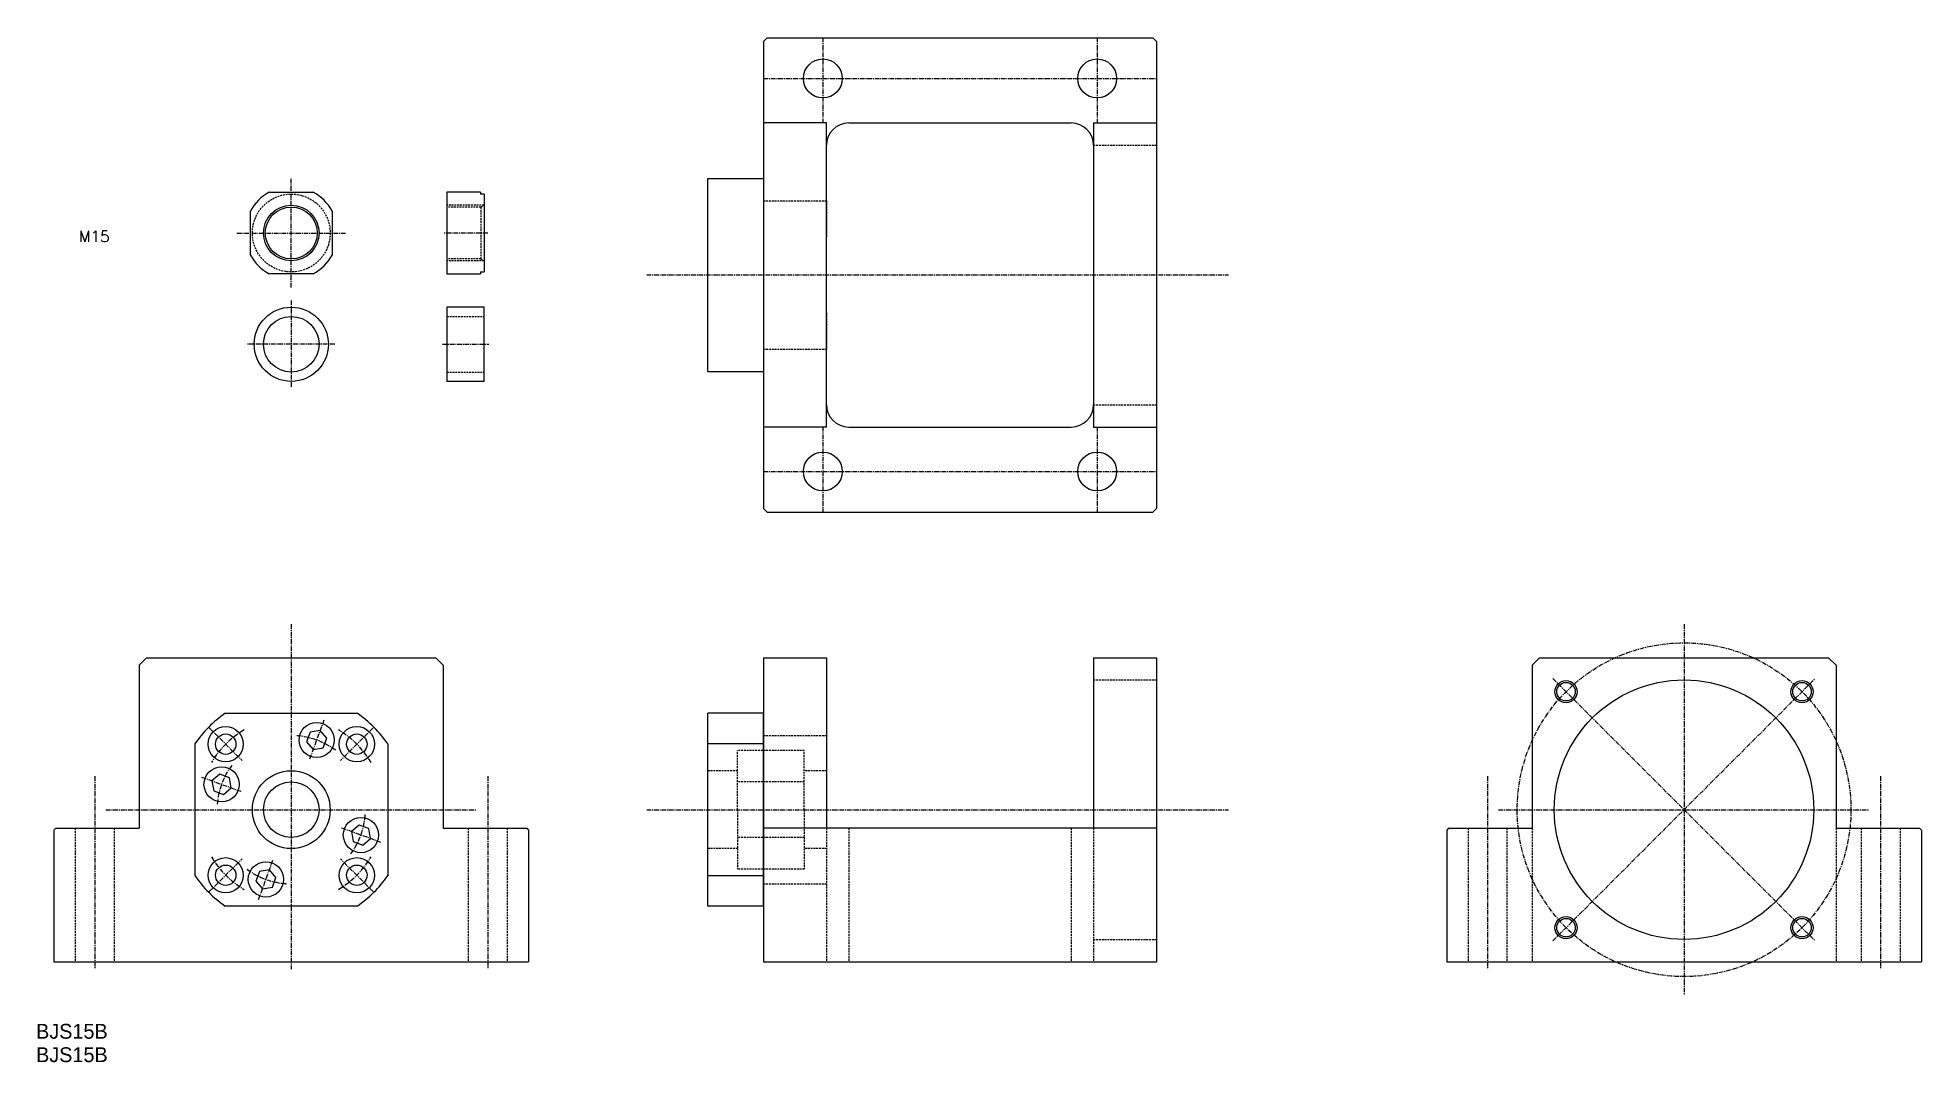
# Model space of a CAD drawing. Extents: x -650 to -142, y 26 to 302.
import ezdxf

# ---------------------------------------------------------------- set-up
doc = ezdxf.new("R2010")
doc.units = 0
doc.linetypes.add('CENTER', pattern=[2, 1.25, -0.25, 0.25, -0.25])
doc.linetypes.add('DASHED', pattern=[0.75, 0.5, -0.25])
doc.layers.get('0').update_dxf_attribs({"linetype": 'CONTINUOUS'})
doc.layers.add('CENTER', color=1, linetype='CENTER')
doc.styles.get("Standard").update_dxf_attribs({"font": 'romans.shx', "bigfont": 'bigfont.shx'})
doc.styles.add('STYLE3', font='txt', dxfattribs={"height": 3})

msp = doc.modelspace()

# ---------------------------------------------------------------- linework, layer by layer
at = {"color": 7, "linetype": 'CONTINUOUS'}
for p, q in [((-453.29, 302.39), (-454.29, 301.39)), ((-454.29, 301.39), (-454.29, 175.39)), ((-453.29, 302.39), (-349.29, 302.39)), ((-349.29, 302.39), (-348.29, 301.39)), ((-348.29, 301.39), (-348.29, 175.39)), ((-437.29, 279.39), (-454.29, 279.39)), ((-437.29, 197.39), (-437.29, 279.39)), ((-431.29, 279.39), (-371.29, 279.39)), ((-365.29, 279.39), (-348.29, 279.39)), ((-365.29, 279.39), (-365.29, 197.39)), ((-469.29, 212.39), (-469.29, 264.39)), ((-469.29, 264.39), (-454.29, 264.39)), ((-587.59, 260.71), (-575.71, 260.71)), ((-539.65, 260.71), (-539.65, 238.71)), ((-530.65, 260.71), (-539.65, 260.71)), ((-530.65, 260.71), (-530.65, 260.21)), ((-529.65, 260.21), (-530.65, 260.21)), ((-529.65, 260.21), (-529.65, 239.21)), ((-592.65, 243.77), (-592.65, 255.65)), ((-570.65, 255.65), (-570.65, 243.77)), ((-530.65, 239.21), (-529.65, 239.21)), ((-530.65, 239.21), (-530.65, 238.71)), ((-575.71, 238.71), (-587.59, 238.71)), ((-581.65, 238.71), (-581.65, 238.71)), ((-578.68, 238.71), (-578.68, 238.71)), ((-539.65, 238.71), (-530.65, 238.71)), ((-529.65, 229.71), (-539.65, 229.71)), ((-539.65, 229.71), (-539.65, 209.71)), ((-529.65, 209.71), (-529.65, 229.71)), ((-529.65, 209.71), (-539.65, 209.71)), ((-469.29, 212.39), (-454.29, 212.39)), ((-437.29, 197.39), (-454.29, 197.39)), ((-431.29, 197.39), (-371.29, 197.39)), ((-365.29, 197.39), (-348.29, 197.39)), ((-454.29, 175.39), (-453.29, 174.39)), ((-453.29, 174.39), (-349.29, 174.39)), ((-349.29, 174.39), (-348.29, 175.39)), ((-620.65, 135.19), (-622.65, 133.19)), ((-622.65, 133.19), (-622.65, 89.19)), ((-620.65, 135.19), (-542.65, 135.19)), ((-542.65, 135.19), (-540.65, 133.19)), ((-540.65, 133.19), (-540.65, 89.19)), ((-454.29, 135.19), (-454.29, 53.19)), ((-454.29, 135.19), (-437.29, 135.19)), ((-437.29, 135.19), (-437.29, 89.19)), ((-365.29, 135.19), (-348.29, 135.19)), ((-365.29, 135.19), (-365.29, 89.19)), ((-348.29, 135.19), (-348.29, 53.19)), ((-245.01, 135.19), (-247.01, 133.19)), ((-247.01, 133.19), (-247.01, 89.19)), ((-245.01, 135.19), (-167.01, 135.19)), ((-167.01, 135.19), (-165.01, 133.19)), ((-165.01, 133.19), (-165.01, 89.19)), ((-599.43, 120.19), (-563.87, 120.19)), ((-454.29, 120.19), (-469.29, 120.19)), ((-469.29, 68.19), (-469.29, 120.19)), ((-454.29, 68.19), (-454.29, 120.19)), ((-607.65, 111.97), (-607.65, 76.4)), ((-576.58, 115.09), (-577.52, 112.5)), ((-577.52, 112.5), (-575.75, 110.4)), ((-573.87, 115.56), (-576.58, 115.09)), ((-572.1, 113.46), (-573.87, 115.56)), ((-573.04, 110.87), (-572.1, 113.46)), ((-555.65, 111.97), (-555.65, 76.4)), ((-454.29, 111.97), (-469.29, 111.97)), ((-575.75, 110.4), (-573.04, 110.87)), ((-600.92, 103.73), (-603.03, 101.97)), ((-603.03, 101.97), (-602.55, 99.26)), ((-598.34, 102.79), (-600.92, 103.73)), ((-597.86, 100.09), (-598.34, 102.79)), ((-602.55, 99.26), (-599.97, 98.32)), ((-599.97, 98.32), (-597.86, 100.09)), ((-645.15, 89.19), (-645.65, 88.69)), ((-645.65, 88.69), (-645.65, 53.19)), ((-645.15, 89.19), (-622.65, 89.19)), ((-563.33, 90.05), (-565.44, 88.29)), ((-565.44, 88.29), (-564.96, 85.58)), ((-560.75, 89.11), (-563.33, 90.05)), ((-562.38, 84.64), (-560.27, 86.4)), ((-560.27, 86.4), (-560.75, 89.11)), ((-540.65, 89.19), (-518.15, 89.19)), ((-518.15, 89.19), (-517.65, 88.69)), ((-517.65, 88.69), (-517.65, 53.19)), ((-348.29, 89.19), (-454.29, 89.19)), ((-269.51, 89.19), (-270.01, 88.69)), ((-270.01, 88.69), (-270.01, 53.19)), ((-269.51, 89.19), (-247.01, 89.19)), ((-165.01, 89.19), (-142.51, 89.19)), ((-142.51, 89.19), (-142.01, 88.69)), ((-142.01, 88.69), (-142.01, 53.19)), ((-564.96, 85.58), (-562.38, 84.64)), ((-590.26, 77.5), (-591.2, 74.91)), ((-587.55, 77.98), (-590.26, 77.5)), ((-585.78, 75.87), (-587.55, 77.98)), ((-454.29, 76.4), (-469.29, 76.4)), ((-591.2, 74.91), (-589.43, 72.81)), ((-589.43, 72.81), (-586.72, 73.28)), ((-586.72, 73.28), (-585.78, 75.87)), ((-563.87, 68.19), (-599.43, 68.19)), ((-454.29, 68.19), (-469.29, 68.19)), ((-645.65, 53.19), (-517.65, 53.19)), ((-454.29, 53.19), (-348.29, 53.19)), ((-270.01, 53.19), (-142.01, 53.19))]:
    msp.add_line(p, q, dxfattribs=at)
at = {"color": 3, "linetype": 'DASHED'}
for p, q in [((-365.29, 273.39), (-348.29, 273.39)), ((-529.65, 257.21), (-539.65, 257.21)), ((-530.51, 256.71), (-539.65, 256.71)), ((-530.51, 256.71), (-529.65, 257.21)), ((-530.51, 256.71), (-530.51, 242.71)), ((-454.29, 258.39), (-437.29, 258.39)), ((-437.29, 258.39), (-437.29, 248.59)), ((-530.51, 242.71), (-539.65, 242.71)), ((-529.65, 242.21), (-539.65, 242.21)), ((-530.51, 242.71), (-529.65, 242.21)), ((-539.65, 227.21), (-529.65, 227.21)), ((-437.29, 228.19), (-437.29, 218.39)), ((-454.29, 218.39), (-437.29, 218.39)), ((-539.65, 212.21), (-529.65, 212.21)), ((-365.29, 203.39), (-348.29, 203.39)), ((-365.29, 129.19), (-348.29, 129.19)), ((-454.29, 114.19), (-437.29, 114.19)), ((-461.29, 94.19), (-461.29, 110.19)), ((-443.29, 110.19), (-461.29, 110.19)), ((-443.29, 94.19), (-443.29, 110.19)), ((-461.29, 104.69), (-469.29, 104.69)), ((-443.29, 101.69), (-461.29, 101.69)), ((-437.29, 104.69), (-443.29, 104.69)), ((-461.29, 94.19), (-461.29, 78.19)), ((-443.29, 94.19), (-443.29, 78.19)), ((-639.9, 89.19), (-639.9, 53.19)), ((-629.4, 89.19), (-629.4, 53.19)), ((-533.9, 89.19), (-533.9, 53.19)), ((-523.4, 89.19), (-523.4, 53.19)), ((-443.29, 86.69), (-461.29, 86.69)), ((-437.29, 89.19), (-437.29, 53.19)), ((-431.29, 89.19), (-431.29, 53.19)), ((-371.29, 89.19), (-371.29, 53.19)), ((-365.29, 89.19), (-365.29, 53.19)), ((-264.26, 89.19), (-264.26, 53.19)), ((-253.76, 89.19), (-253.76, 53.19)), ((-247.01, 89.19), (-247.01, 53.19)), ((-165.01, 89.19), (-165.01, 53.19)), ((-158.26, 89.19), (-158.26, 53.19)), ((-147.76, 89.19), (-147.76, 53.19)), ((-461.29, 83.69), (-469.29, 83.69)), ((-437.29, 83.69), (-443.29, 83.69)), ((-443.29, 78.19), (-461.29, 78.19)), ((-454.29, 74.19), (-437.29, 74.19)), ((-365.29, 59.19), (-348.29, 59.19))]:
    msp.add_line(p, q, dxfattribs=at)
at = {"color": 7, "linetype": 'CONTINUOUS'}
for centre, radius in [((-438.29, 291.39), 5.25), ((-364.29, 291.39), 5.25), ((-581.65, 249.71), 7), ((-581.65, 219.71), 10), ((-581.65, 219.71), 7.5), ((-438.29, 185.39), 5.25), ((-364.29, 185.39), 5.25), ((-206.01, 94.19), 35), ((-237.83, 126.01), 2.5), ((-174.19, 126.01), 2.5), ((-574.81, 112.98), 4.75), ((-599.33, 111.86), 4.75), ((-599.33, 111.86), 2.75), ((-563.97, 111.86), 4.75), ((-563.97, 111.86), 2.75), ((-600.44, 101.03), 4.75), ((-581.65, 94.19), 10.5), ((-581.65, 94.19), 7.5), ((-562.86, 87.34), 4.75), ((-599.33, 76.51), 4.75), ((-599.33, 76.51), 2.75), ((-588.49, 75.39), 4.75), ((-563.97, 76.51), 4.75), ((-563.97, 76.51), 2.75), ((-237.83, 62.37), 2.5), ((-174.19, 62.37), 2.5)]:
    msp.add_circle(centre, radius, dxfattribs=at)
at = {"color": 3, "linetype": 'DASHED'}
msp.add_circle((-581.65, 249.71), 10.5, dxfattribs=at)
at = {"color": 3, "linetype": 'CONTINUOUS'}
for centre, radius in [((-581.65, 249.71), 7.5), ((-237.83, 126.01), 3), ((-174.19, 126.01), 3), ((-237.83, 62.37), 3), ((-174.19, 62.37), 3)]:
    msp.add_circle(centre, radius, dxfattribs=at)
at = {"color": 7, "linetype": 'CONTINUOUS'}
for centre, radius, start, end in [((-431.29, 273.39), 6, 90, 180), ((-371.29, 273.39), 6, 0, 90), ((-581.65, 249.71), 12.5, 118.3576, 151.6424), ((-581.65, 249.71), 12.5, 28.3576, 61.6424), ((-581.65, 249.71), 12.5, 208.3576, 241.6424), ((-581.65, 249.71), 12.5, 298.3576, 331.6424), ((-431.29, 203.39), 6, 180, 270), ((-371.29, 203.39), 6, 270, 0), ((-581.65, 94.19), 31.5, 124.3713, 145.6287), ((-581.65, 94.19), 31.5, 34.3713, 55.6287), ((-581.65, 94.19), 31.5, 214.3713, 235.6287), ((-581.65, 94.19), 31.5, 304.3713, 325.6287)]:
    msp.add_arc(centre, radius, start, end, dxfattribs=at)
at = {"layer": 'CENTER', "color": 1, "linetype": 'CENTER'}
for p, q in [((-438.29, 302.39), (-438.29, 279.39)), ((-364.29, 302.39), (-364.29, 279.39)), ((-454.29, 291.39), (-348.29, 291.39)), ((-581.65, 235.06), (-581.65, 264.36)), ((-596.3, 249.71), (-567, 249.71)), ((-528.65, 249.71), (-540.65, 249.71)), ((-485.79, 238.39), (-328.89, 238.39)), ((-581.65, 231.47), (-581.65, 207.95)), ((-569.89, 219.71), (-593.41, 219.71)), ((-540.9, 219.71), (-528.4, 219.71)), ((-438.29, 197.39), (-438.29, 174.39)), ((-364.29, 197.39), (-364.29, 174.39)), ((-454.29, 185.39), (-348.29, 185.39)), ((-581.65, 144.19), (-581.65, 51.19)), ((-206.01, 144.19), (-206.01, 44.19)), ((-241.37, 58.83), (-170.66, 129.54)), ((-241.37, 129.54), (-170.66, 58.83)), ((-572.84, 118.38), (-576.78, 107.58)), ((-603.75, 116.28), (-594.91, 107.44)), ((-559.55, 116.28), (-568.39, 107.44)), ((-634.65, 103.19), (-634.65, 51.19)), ((-605.85, 102.99), (-595.04, 99.06)), ((-528.65, 103.19), (-528.65, 51.19)), ((-259.01, 103.19), (-259.01, 51.19)), ((-153.01, 103.19), (-153.01, 51.19)), ((-631.65, 94.19), (-531.65, 94.19)), ((-485.79, 94.19), (-328.89, 94.19)), ((-256.01, 94.19), (-156.01, 94.19)), ((-557.45, 85.38), (-568.26, 89.31)), ((-603.75, 72.09), (-594.91, 80.93)), ((-590.46, 69.99), (-586.52, 80.79)), ((-559.55, 72.09), (-568.39, 80.93))]:
    msp.add_line(p, q, dxfattribs=at)
msp.add_circle((-206.01, 94.19), 45, dxfattribs=at)
for radius, start, end in [(25, 120.6385, 149.3615), (20, 53.4702, 86.5298), (25, 30.6385, 59.3615), (20, 143.4702, 176.5298), (20, 323.4702, 356.5298), (25, 210.6385, 239.3615), (25, 300.6385, 329.3615), (20, 233.4702, 266.5298)]:
    msp.add_arc((-581.65, 94.19), radius, start, end, dxfattribs=at)

# ---------------------------------------------------------------- texts
at = {"color": 7, "linetype": 'CONTINUOUS'}
msp.add_text('M15', height=3, dxfattribs=at).set_placement((-638.88, 247.3))
at = {"color": 7, "linetype": 'CONTINUOUS', "style": 'STYLE3'}
for p in [(-650.48, 32.43), (-650.48, 26.12)]:
    msp.add_text('BJS15B', height=4, dxfattribs=at).set_placement(p)

doc.saveas('drawing.dxf')
